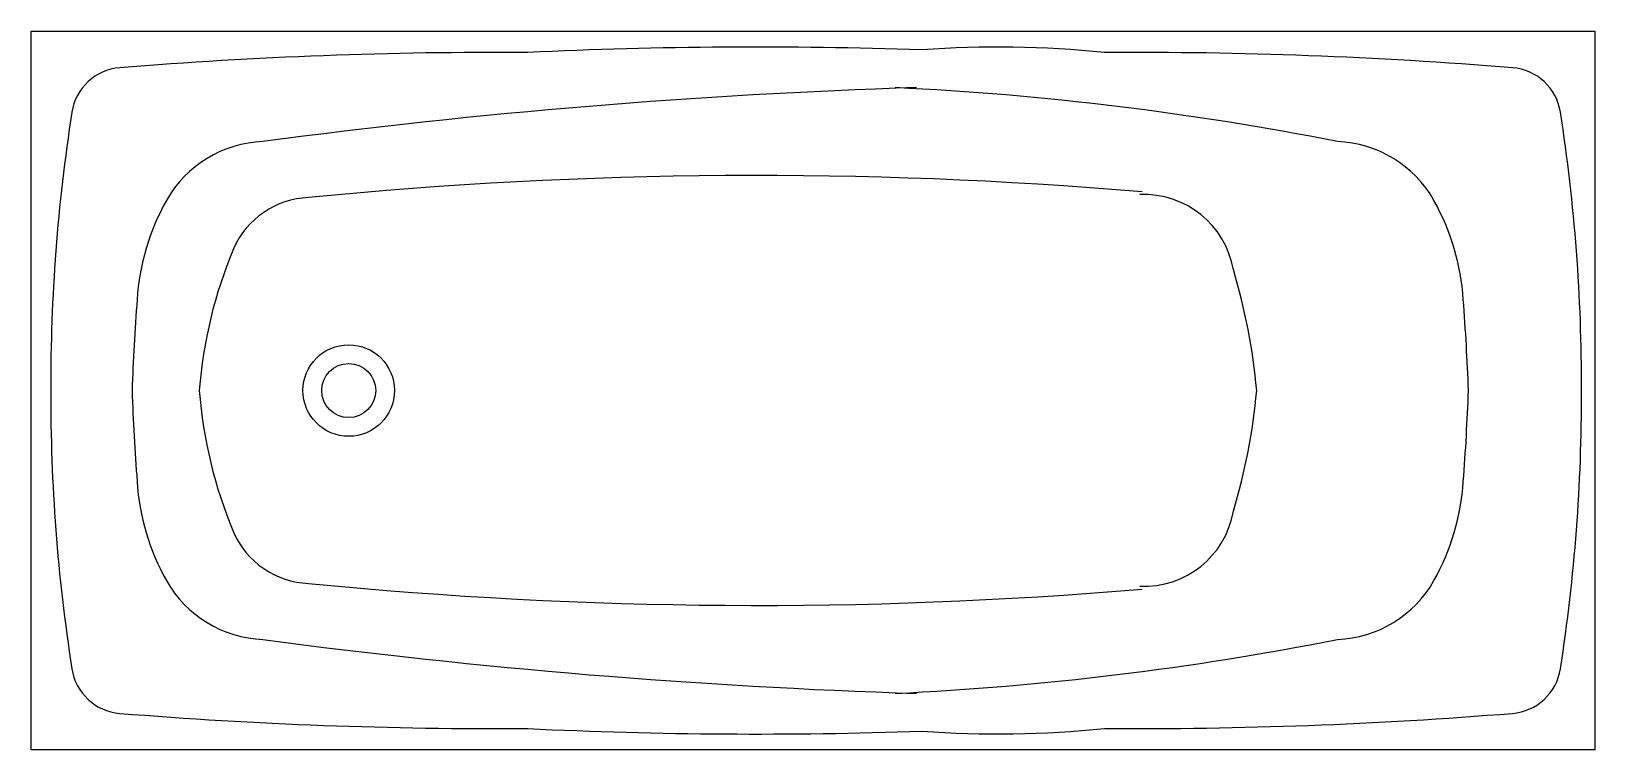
# Model space of a CAD drawing. Extents: x 6.31 to 7.79, y 5.91 to 6.59.
import ezdxf

# ---------------------------------------------------------------- set-up
doc = ezdxf.new("R2010")
doc.units = 0
doc.header["$LTSCALE"] = 0.4
doc.header["$MEASUREMENT"] = 0
doc.layers.get('0').update_dxf_attribs({"linetype": 'CONTINUOUS'})
doc.layers.add('P-SANIT', color=53, linetype='CONTINUOUS')
doc.layers.add('SANIT', color=53, linetype='CONTINUOUS')

msp = doc.modelspace()

# ---------------------------------------------------------------- linework, layer by layer
msp.add_arc((8.0128, 6.2456), 1.6796, 179.592, 179.8647)
at = {"layer": 'P-SANIT'}
msp.add_lwpolyline([(6.3148, 6.5895), (7.7948, 6.5895), (7.7948, 5.9095), (6.3148, 5.9095)], close=True, dxfattribs=at)
at = {"layer": 'SANIT'}
for radius in [0.0433, 0.0256]:
    msp.add_circle((6.6153, 6.2495), radius, dxfattribs=at)
for centre, radius, start, end in [((7.0004, 2.0626), 4.512, 88.0017, 92.7402), ((7.2308, 5.6021), 0.9725, 84.0957, 94.305), ((6.7568, 2.1271), 4.4424, 89.6396, 94.6247), ((7.3587, 2.1271), 4.4424, 85.3753, 90.3604), ((6.4026, 6.5052), 0.05, 94.6247, 171.1453), ((7.7129, 6.5052), 0.05, 8.8547, 85.3753), ((7.3519, 0.347), 6.1924, 91.84191, 97.58934), ((6.9966, 3.6782), 2.8612, 78.8228, 87.2791), ((8.0128, 6.2544), 1.6796, 171.1453, 180.1663), ((6.1027, 6.2544), 1.6796, 359.8337, 8.8547), ((6.5383, 6.3756), 0.1097, 92.2145, 150.5715), ((7.547, 6.3756), 0.1097, 29.4285, 87.7855), ((7.0014, 2.1379), 4.3151, 85.1497, 95.6405), ((6.636, 6.3212), 0.2215, 150.7519, 176.2988), ((6.5804, 6.3513), 0.0809, 92.2425, 156.3761), ((7.3679, 6.3488), 0.0862, 10.0842, 92.4911), ((7.4493, 6.3212), 0.2215, 3.7012, 29.2481), ((6.9035, 6.2167), 0.4309, 157.1909, 175.6259), ((6.898, 6.1978), 0.5791, 5.1282, 16.6719), ((8.5469, 6.1711), 2.1382, 175.5896, 177.8984), ((5.5385, 6.1711), 2.1382, 2.1016, 4.4104), ((8.0128, 6.2447), 1.6796, 179.8337, 188.8547), ((8.5469, 6.3279), 2.1382, 182.1016, 184.4104), ((6.9035, 6.2824), 0.4309, 184.3741, 202.8091), ((6.898, 6.3013), 0.5791, 343.3281, 354.8718), ((5.5385, 6.3279), 2.1382, 355.5896, 357.8984), ((6.1027, 6.2447), 1.6796, 351.1453, 0.1663), ((6.1027, 6.2456), 1.6796, 0.1353, 0.408), ((6.636, 6.1778), 0.2215, 183.7012, 209.2481), ((7.4493, 6.1778), 0.2215, 330.7519, 356.2988), ((7.3679, 6.1503), 0.0862, 267.5089, 349.9158), ((6.5804, 6.1478), 0.0809, 203.6239, 267.7575), ((6.5383, 6.1235), 0.1097, 209.4285, 267.7855), ((7.547, 6.1235), 0.1097, 272.2145, 330.5715), ((7.0014, 10.3612), 4.3151, 264.3595, 274.8503), ((7.3519, 12.152), 6.1924, 262.41066, 268.15809), ((6.9966, 8.8208), 2.8612, 272.7209, 281.1772), ((6.4026, 5.9938), 0.05, 188.8547, 265.3753), ((7.7129, 5.9938), 0.05, 274.6247, 351.1453), ((6.7568, 10.3719), 4.4424, 265.3753, 270.3604), ((7.3587, 10.3719), 4.4424, 269.6396, 274.6247), ((7.0004, 10.4364), 4.512, 267.2598, 271.9983), ((7.2308, 6.897), 0.9725, 265.695, 275.9043)]:
    msp.add_arc(centre, radius, start, end, dxfattribs=at)

doc.saveas('drawing.dxf')
